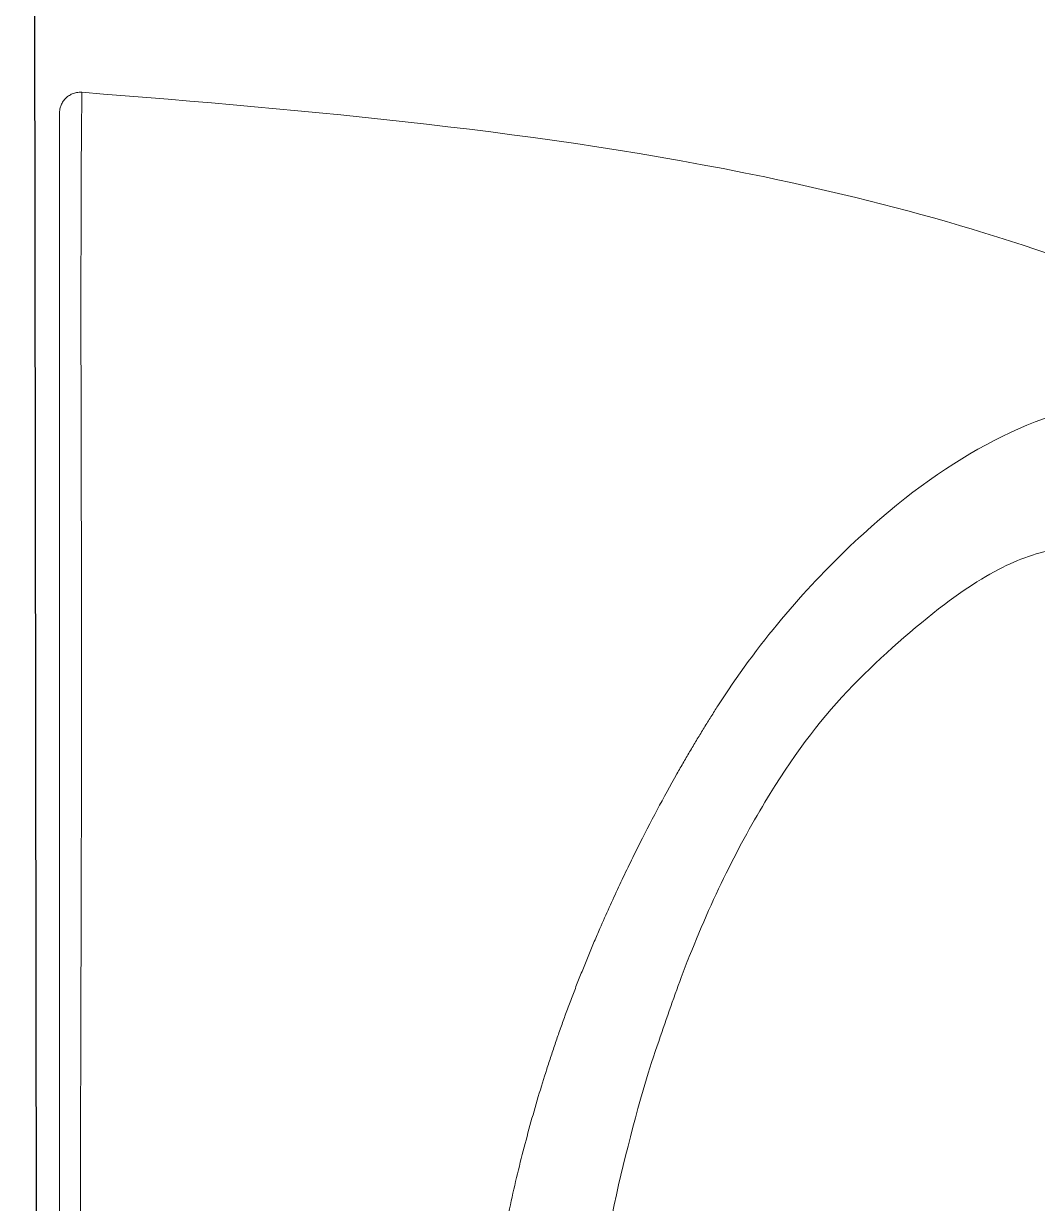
# Model space of a CAD drawing. Header units: millimetres. Extents: x 2164 to 32180, y 1376 to 2800.
# Drawn here: x 2178.7124 to 2178.8587, y 1399.3236 to 1399.494 of the extents above; entities that cross this region are included whole.
import ezdxf

# ---------------------------------------------------------------- set-up
doc = ezdxf.new("R2010")
doc.units = ezdxf.units.MM
doc.layers.add('1º piso muebles', color=7, linetype='Continuous')
doc.layers.add('1º piso paredes', color=73, linetype='Continuous')

# ---------------------------------------------------------------- blocks, each defined once
blk = doc.blocks.new('bn63-1')
at = {"linetype": 'Continuous', "lineweight": 5}
blk.add_line((-0.2045861637851232, 0), (0.2045861637851232, 0), dxfattribs=at)
for points, knots in [([(0.2045861637851232, 0), (0.2047561641355884, -1.857358711276902e-11), (0.2049280260348638, -1.466216745882321e-05), (0.205259536551111, -7.185155679678701e-05), (0.2054211143645972, -0.0001137668820234694), (0.2057752569798907, -0.0002377687350900715), (0.2059666763851311, -0.0003282872492604838), (0.2063245171019474, -0.0005460253525200187), (0.2064928842712703, -0.0006744289514273305), (0.2067975243911206, -0.00096192547174212), (0.2069354539066666, -0.001122581733625339), (0.2071735304062798, -0.001467225642258541), (0.207274971997478, -0.001653087384156038), (0.207436041665531, -0.002039760885736541), (0.2074965456038598, -0.002242675288073315), (0.2075833151754836, -0.002706672634758434), (0.2075975176517346, -0.002973442877078014), (0.2075769266147205, -0.003235235492553556)], [0, 0, 0, 0, 0.05118671372274893, 0.05118671372274893, 0.1009221798049613, 0.1009221798049613, 0.1637540741674269, 0.1637540741674269, 0.2265859670249756, 0.2265859670249756, 0.2894178583882999, 0.2894178583882999, 0.352249748234465, 0.352249748234465, 0.4150816365053014, 0.4150816365053014, 0.4938619816985558, 0.4938619816985558, 0.4938619816985558, 0.4938619816985558]), ([(0.2075769275548822, -0.003235235534830849), (0.2075769579131332, -0.003234850385553045), (0.2075694360096492, -0.003233714037577329), (0.2075191558362945, -0.003231858803985688), (0.2073986415360167, -0.003229589653983567), (0.2072173824567329, -0.003227153415068074), (0.2070554584924054, -0.003225323635447808), (0.2068725456336011, -0.003223335143445638), (0.2067705959183144, -0.003222265057814866), (0.2065450819823269, -0.003219883634059784), (0.206421499741154, -0.003218560570289242), (0.2061518298292668, -0.003215648948710736), (0.206005741303855, -0.003214060348852854), (0.2056902991447629, -0.003210624767518766), (0.2053515901543079, -0.003206930736681102), (0.2047718188457424, -0.003200663294407491), (0.2041188727041146, -0.003193748258112805), (0.2033918005063668, -0.003186295709468823), (0.2025902251963458, -0.003178446601808105), (0.2017143871408535, -0.003170370629064223), (0.2007651671445814, -0.00316226239604589), (0.1997440862507034, -0.00315433617967642), (0.1990168826103655, -0.003149325224825361), (0.1984547247289612, -0.003145728197921471), (0.1982645476557394, -0.003144557254145752), (0.1978787391834516, -0.003142273831556963), (0.1972918417086049, -0.003138917631972049), (0.1962733864503008, -0.003133666059127904), (0.1949885615943145, -0.003127902875704081), (0.1936426166460166, -0.003122669413968993), (0.1922368988824275, -0.003117956339806938), (0.1907725582206439, -0.003113753785072504), (0.1892505585274051, -0.003110051022943594), (0.1876716864421297, -0.003106835992568335), (0.1860365579087926, -0.00310409465730288), (0.1849092676670665, -0.003102571662424225), (0.1840499196466254, -0.003101538448433416), (0.1836889657034106, -0.003101130641411487), (0.1833244017091573, -0.003100750408506769), (0.1831782873503158, -0.003100600503103124), (0.1831050836104424, -0.003100526642342061), (0.1828850536046929, -0.003100308330004964), (0.1821489954055977, -0.00309960338216797), (0.1813998458211614, -0.003099001413175984), (0.180184588440099, -0.003098178999792367), (0.1789527334848486, -0.00309751478961573), (0.1770560791456859, -0.003097021560336088), (0.1751113602497441, -0.003097060743712632), (0.1731192735121994, -0.003097662179911254), (0.1710804063022948, -0.003098855743687068), (0.1689952367438678, -0.003100670667578243), (0.1668641325280333, -0.003103134618058334), (0.1646873483528424, -0.003106272461778303), (0.1624650218668791, -0.003110104646935952), (0.1609531192219578, -0.003113131610589903), (0.1594260022466329, -0.00311639624369775), (0.158654843441937, -0.00311815653175529), (0.156318374292951, -0.003123729614685544), (0.1547298519337943, -0.003127722604205019), (0.1514804239786969, -0.003135884197490668), (0.1498195026007778, -0.003140050762539204), (0.147265982007653, -0.003146099936145674), (0.145542928098692, -0.003150065270006053), (0.1428924842692396, -0.003155646352198005), (0.1401726095963483, -0.003160706159633264), (0.1373799609562099, -0.003165109702862878), (0.1345114638276783, -0.003168749739344889), (0.1325467231053636, -0.003170619679039532), (0.1305549702932893, -0.00317220145733188), (0.1285362263072187, -0.003173488765654042), (0.125424393618303, -0.003174492408632545), (0.1232920981854164, -0.003174517152885414), (0.1219407335241698, -0.003174321808700142), (0.1216017246797065, -0.003174259793809142), (0.1212612433675275, -0.00317418111423251), (0.1211249327836157, -0.003174148305333802), (0.1210567150346407, -0.003174131231446609), (0.1208519109365653, -0.003174078005415026), (0.1201682679337779, -0.003173887235234929), (0.1172766989235896, -0.003172804588629674), (0.1144448640286981, -0.003170684615895425), (0.1098100392188002, -0.003165813175257881), (0.1074406836465158, -0.003162637278833813), (0.1025937082457489, -0.003154728139463714), (0.1001160898802738, -0.003149994351815621), (0.09631494431663157, -0.003141684647090415), (0.09503380369817194, -0.003138659030540225), (0.09244096622195741, -0.003132160440642906), (0.09112926940316868, -0.003128690929401046), (0.08847280307539052, -0.003121402740291046), (0.08712803457875395, -0.003117584050741584), (0.08440274242794032, -0.003109695174089211), (0.08302221992501302, -0.003105624982637778), (0.08022253722840844, -0.003097337457475646), (0.07880337836770934, -0.003093120129150861), (0.07592330326961871, -0.003084649367181669), (0.07446238859991183, -0.003080395951769788), (0.07223714846632845, -0.003074076782993984), (0.07148975472888708, -0.003071980600267921), (0.07054816892492966, -0.003069382631295525), (0.07026514233170644, -0.003068604911263151), (0.06998128120510216, -0.003067829967946523), (0.0697918540744098, -0.003067313986321096), (0.06969704583063674, -0.003067056315273931), (0.06922274292550412, -0.003065770212344887), (0.06732052579143044, -0.003060659558499879), (0.06385094701990113, -0.003051807437856269), (0.0591228499544485, -0.003041096973291246), (0.05589953948482673, -0.003034906218275069), (0.05345407930296631, -0.003030694766380293), (0.05181445205694502, -0.003028029309191993), (0.0493262299269901, -0.003024418278684493), (0.04680831707916866, -0.00302116530491503), (0.04425971530007189, -0.003018239600137917), (0.04167932758328163, -0.003015611761668424), (0.0390659489633407, -0.003013253467514687), (0.03641825544711708, -0.003011137622962679), (0.03462927911952818, -0.003009871569162215), (0.03327820333690568, -0.003008970205954142), (0.03271330799448435, -0.003008604680928784), (0.03208918403340988, -0.003008215602136488), (0.03191874296884123, -0.00300811053747907), (0.03180506535046845, -0.003008040725418937), (0.03174819623323799, -0.003008005931761204), (0.03146381266562059, -0.003007832590157022), (0.03032554277332622, -0.003007149180589863), (0.02827000470021801, -0.003006005432567349), (0.02551479733308781, -0.003004641191807877), (0.02274477678996334, -0.003003417692383437), (0.01995959380279544, -0.003002318695607187), (0.01715887164759522, -0.003001332031544734), (0.01434220448335566, -0.003000449941836791), (0.01150915544594966, -0.002999669474206712), (0.008659254469549182, -0.002998992932049305), (0.005791995802596261, -0.002998428382667839), (0.002906835178166034, -0.002997990229147263), (0.0009710694378526341, -0.002997796647662199), (8.384404281969182e-13, -0.002997729333841903)], [0.2771967719074155, 0.2771967719074155, 0.2771967719074155, 0.2771967719074155, 0.280060816033168, 0.285745537745939, 0.29143025945871, 0.297114981171481, 0.302799702884252, 0.302799702884252, 0.308484424597022, 0.308484424597022, 0.314169146309793, 0.314169146309793, 0.319853868022564, 0.319853868022564, 0.325538589735335, 0.331223311448106, 0.336908033160876, 0.342592754873647, 0.348277476586418, 0.353962198299189, 0.35964692001196, 0.36533164172473, 0.371016363437501, 0.371016363437501, 0.373858724293887, 0.373858724293887, 0.376701085150272, 0.382385806863043, 0.388070528575814, 0.393755250288584, 0.399439972001355, 0.405124693714126, 0.410809415426897, 0.416494137139668, 0.422178858852438, 0.427863580565209, 0.427863580565209, 0.430705941421594, 0.431416531635691, 0.431416531635691, 0.432127121849787, 0.432127121849787, 0.43354830227798, 0.439233023990752, 0.439233023990752, 0.444917745703525, 0.450602467416297, 0.456287189129069, 0.461971910841841, 0.467656632554614, 0.473341354267386, 0.479026075980158, 0.484710797692931, 0.490395519405703, 0.496080241118475, 0.496080241118475, 0.501764962831247, 0.501764962831247, 0.513134406256792, 0.513134406256792, 0.524503849682336, 0.524503849682336, 0.530188571395108, 0.53587329310788, 0.541558014820652, 0.547242736533424, 0.552927458246197, 0.558612179958969, 0.558612179958969, 0.564296901671741, 0.569981623384513, 0.575666345097285, 0.575666345097285, 0.577087525525477, 0.577442820632526, 0.577442820632526, 0.577798115739574, 0.577798115739574, 0.578508705953671, 0.581351066810056, 0.592720510235598, 0.592720510235598, 0.604089953661139, 0.604089953661139, 0.615459397086681, 0.615459397086681, 0.621144118799452, 0.621144118799452, 0.626828840512223, 0.626828840512223, 0.632513562224994, 0.632513562224994, 0.638198283937764, 0.638198283937764, 0.643883005650535, 0.643883005650535, 0.649567727363306, 0.649567727363306, 0.652410088219691, 0.652410088219691, 0.653120678433788, 0.653475973540836, 0.653475973540836, 0.653831268647884, 0.653831268647884, 0.655252449076076, 0.660937170788847, 0.666621892501617, 0.672306614214387, 0.672306614214387, 0.675148975070772, 0.677991335927158, 0.680833696783543, 0.683676057639928, 0.686518418496313, 0.689360779352698, 0.692203140209083, 0.695045501065468, 0.695045501065468, 0.69646668149366, 0.696821976600708, 0.696999624154232, 0.696999624154232, 0.697177271707756, 0.697177271707756, 0.697887861921853, 0.700730222778237, 0.703572583634622, 0.706414944491007, 0.709257305347392, 0.712099666203777, 0.714942027060162, 0.717784387916547, 0.720626748772932, 0.723469109629317, 0.726311470485702, 0.729153831342087, 0.729153831342087, 0.729153831342087, 0.729153831342087]), ([(0.2075769266360084, -0.003235235198800979), (0.2049614262604251, -0.03648847639063035), (0.2020090819581952, -0.0698221344109271), (0.1911754549902724, -0.1219302651052345), (0.1854312103732951, -0.1419231738658766), (0.1708342236053824, -0.1761597822578693), (0.1627651298325787, -0.1907188445558887), (0.1495357914368896, -0.2092167993113918), (0.1459028743012567, -0.2139111398323337), (0.1421107953231768, -0.2184631144423577)], [0, 0, 0, 0, 10.03327003469235, 10.03327003469235, 16.33923147664209, 16.33923147664209, 21.43392333617987, 21.43392333617987, 23.21633103182171, 23.21633103182171, 23.21633103182171, 23.21633103182171]), ([(1.49213974509621e-12, -0.06015353677214819), (2.915509979573017e-05, -0.06015357790222708), (5.831017141133543e-05, -0.06015361748070802), (8.7465197808001e-05, -0.06015365639630943), (0.0002806799995056508, -0.06015391429593819), (0.0004738930824572662, -0.06015414308353684), (0.000667097146063611, -0.06015460142542395), (0.0007381308066243264, -0.06015476993999869), (0.0008091632158624407, -0.06015496948435839), (0.0008801938988227676, -0.06015521291264747), (0.001173855590494099, -0.06015621931665294), (0.001467499016214902, -0.06015797580813853), (0.001761098775872938, -0.06016023665145553), (0.002055008176952811, -0.0601624998791408), (0.002348871185986923, -0.06016526852809534), (0.002642670138143899, -0.06016860590663953), (0.002936804786187963, -0.06017194709849605), (0.003230875938342592, -0.06017585831826011), (0.003524861898497988, -0.06018031999079199), (0.003819208873593993, -0.06018478714226205), (0.004113470261316365, -0.0601898061001549), (0.004407626148022814, -0.06019537959197407), (0.004702167610574293, -0.06020096038945155), (0.004996603348118356, -0.06020709717536477), (0.005290912930817626, -0.06021378675480094), (0.005585631877451647, -0.06022048563895055), (0.005880224306920923, -0.06022773885565869), (0.006174670022417672, -0.06023554486175442), (0.006469548101065925, -0.06024336233016925), (0.006764279040382348, -0.06025173421268448), (0.007058842711430202, -0.06026065861476582), (0.007353860942131973, -0.0602695967886433), (0.007648711389279583, -0.06027908918859737), (0.007943373584126334, -0.06028913401722491), (0.00823851171900003, -0.06029919507030002), (0.008533460995167275, -0.06030981033860883), (0.008828202311590871, -0.06032097835667116), (0.009123440121939552, -0.06033216518733298), (0.009418469273740016, -0.06034390662976818), (0.00971326543886164, -0.06035620018839438), (0.01000843956883557, -0.06036850950886219), (0.01030338015233667, -0.06038137237275976), (0.01059808212114888, -0.06039479046734186), (0.01233242361148257, -0.06047375688297052), (0.01405863882298775, -0.06057205540287214), (0.01577283022176346, -0.0606892729547468), (0.01752619900229035, -0.0608091694821411), (0.01926700313414642, -0.06094886213359985), (0.02099236676322391, -0.06110800108326941), (0.02264060911035415, -0.06126002674992037), (0.02427481850072866, -0.06142982418380427), (0.02589324717045827, -0.06161586450788548), (0.02762528003417231, -0.06181496377084272), (0.02933924218955042, -0.06203266670866014), (0.03103322131464381, -0.06226863740859301), (0.03254348902068216, -0.06247901717206616), (0.03403793674731048, -0.06270393477706193), (0.03551596311037031, -0.06294166023079129), (0.03724516970454772, -0.06321978546081652), (0.03895189573206892, -0.06351544165073619), (0.0406350706588654, -0.06382795316100953), (0.04219613854151305, -0.06411779331598666), (0.04373714405072349, -0.06442217324621424), (0.04525766451068591, -0.06473985859261688), (0.04677790099650281, -0.06505748460773475), (0.04827765759419833, -0.06538841157444608), (0.04975672194662195, -0.06573158083550368), (0.05126017325373766, -0.06608040830420236), (0.05274224545802042, -0.0664418858478939), (0.05420317764860272, -0.06681411471915055), (0.05561679090972405, -0.06717428726649644), (0.05701061254414697, -0.06754452582644888), (0.05838478543482495, -0.06792441414860662), (0.05980304552967652, -0.06831649032145037), (0.06120032083832427, -0.06871883747569996), (0.06257715236840511, -0.06913054131896956), (0.06391318477933794, -0.0695300453006098), (0.06522997007427023, -0.0699383597577139), (0.0665281721941966, -0.07035448689869384), (0.06717982502213715, -0.07056336841570499), (0.06782679473589326, -0.07077421846813081), (0.06846918511796218, -0.07098698140924853), (0.06911634219234486, -0.07120132310298288), (0.06975885435288376, -0.07141760596293523), (0.07039687335866063, -0.07163558603056686), (0.07102176274484862, -0.07184908034568593), (0.07164233257854846, -0.07206420330214769), (0.07225850110823728, -0.07228158973761367), (0.07227626516835528, -0.07228785696081275), (0.07229402557045717, -0.07229412606373842), (0.07231178231263868, -0.07230039706131208), (0.07295032319480299, -0.07252590511224355), (0.07358416719689842, -0.07275386272687001), (0.0742141168640984, -0.07298136457120563)], [0, 0, 0, 0, 0.001028084256471053, 0.001028084256471053, 0.001028084256471053, 0.007841355256060997, 0.007841355256060997, 0.007841355256060997, 0.0103463314479533, 0.0103463314479533, 0.0103463314479533, 0.0207026382637991, 0.0207026382637991, 0.0207026382637991, 0.0310698672331257, 0.0310698672331257, 0.0310698672331257, 0.0414489418424045, 0.0414489418424045, 0.0414489418424045, 0.0518407619614025, 0.0518407619614025, 0.0518407619614025, 0.0622462035472832, 0.0622462035472832, 0.0622462035472832, 0.0726661183707242, 0.0726661183707242, 0.0726661183707242, 0.0831013337642994, 0.0831013337642994, 0.0831013337642994, 0.0935526523932989, 0.0935526523932989, 0.0935526523932989, 0.104020852049099, 0.104020852049099, 0.104020852049099, 0.114506685465128, 0.114506685465128, 0.114506685465128, 0.1250059630067032, 0.1250059630067032, 0.1250059630067032, 0.186794938265855, 0.186794938265855, 0.186794938265855, 0.2499960838782045, 0.2499960838782045, 0.2499960838782045, 0.310372228843692, 0.310372228843692, 0.310372228843692, 0.3749864248360147, 0.3749864248360147, 0.3749864248360147, 0.432593234808444, 0.432593234808444, 0.432593234808444, 0.4999899187689096, 0.4999899187689096, 0.4999899187689096, 0.562497265482257, 0.562497265482257, 0.562497265482257, 0.624992938252551, 0.624992938252551, 0.624992938252551, 0.688519045661789, 0.688519045661789, 0.688519045661789, 0.7499875713327999, 0.7499875713327999, 0.7499875713327999, 0.813428174505382, 0.813428174505382, 0.813428174505382, 0.8749888666861452, 0.8749888666861452, 0.8749888666861452, 0.905890217511314, 0.905890217511314, 0.905890217511314, 0.937020863849492, 0.937020863849492, 0.937020863849492, 0.9675108810839392, 0.9675108810839392, 0.9675108810839392, 0.968389904391328, 0.968389904391328, 0.968389904391328, 1, 1, 1, 1]), ([(0.0742141168640984, -0.07298136457120563), (0.07455099695296497, -0.07310433832687124), (0.0752250982852587, -0.07335041037231349), (0.07622716062159896, -0.07372350552235218), (0.0772233519613934, -0.07409967420224461), (0.07821307935107313, -0.07447913011164076), (0.07919663622162432, -0.07486173247083627), (0.0801740784558973, -0.07524743364045605), (0.08114552600862623, -0.0756361590245973), (0.08211108194289807, -0.07602783941803182), (0.08307085424523564, -0.07642240209411), (0.08402494964714435, -0.07681977427805009), (0.08497347650423137, -0.07721987839055089), (0.08591653947014777, -0.0776226478374582), (0.08756497443285127, -0.07833516998078949), (0.08988355586423324, -0.07936352599088536), (0.09282806357863649, -0.08071651579199113), (0.09569098259491682, -0.0820772242983594), (0.09944799777882452, -0.08392339158446305), (0.103993474222662, -0.08626930584298975), (0.1080735605474814, -0.0885124511666362), (0.1108936495859183, -0.09012739839354822), (0.1125707496719173, -0.09110773332849931), (0.1142189301419165, -0.09209090655338059), (0.1158377636748327, -0.09307665507535035), (0.1174297071375321, -0.09406428282002821), (0.1184687574901346, -0.0947252529068976), (0.1189877004893702, -0.0950553676106125)], [0, 0, 0, 0, 0.0191159198422518, 0.0382511981555848, 0.0574058746353148, 0.0765799201427619, 0.0957732380231501, 0.114985665428144, 0.134216974641155, 0.153466874403705, 0.17273501124135, 0.192020970787722, 0.211324279105638, 0.230644404004152, 0.24998075635067, 0.313298481953268, 0.376072220266309, 0.438295333213223, 0.499970735617667, 0.625926676623918, 0.749968992465, 0.791870311838483, 0.833680255281924, 0.875398599054815, 0.917024997812966, 0.95855898957347, 1, 1, 1, 1]), ([(0.0635205789949822, -0.08426215199669684), (0.0564185586670618, -0.08228817288261325), (0.04914012724948691, -0.08036923805438789), (0.03592966865203095, -0.07808495336600174), (0.03060180458494699, -0.07736301408006341), (0.02071632939207291, -0.07613100990657529), (0.01617039103997797, -0.07563945876393063), (0.007490457210721502, -0.0750583835732499), (0.003343949854937023, -0.07504498113104319), (-0.00741631617141536, -0.07504962695188055), (-0.01412963263855715, -0.07543760088350382), (-0.02684387325506066, -0.076827112905832), (-0.0330601230083829, -0.07765343683766446), (-0.04705828081354468, -0.07994227991810021), (-0.05433943949317666, -0.0817254714190625), (-0.06208951810695851, -0.08386497789993541), (-0.06280617706370606, -0.08406358726458052), (-0.06352060130951998, -0.08426215826784755)], [0, 0, 0, 0, 2.891648678341013, 2.891648678341013, 4.664159472887238, 4.664159472887238, 6.082548198987638, 6.082548198987638, 7.316094606550202, 7.316094606550202, 9.310744733318387, 9.310744733318387, 11.34094041849029, 11.34094041849029, 14.18058753797969, 14.18058753797969, 14.47147168371464, 14.47147168371464, 14.47147168371464, 14.47147168371464]), ([(0.1063190053376246, -0.1026137257139936), (0.09983174019107821, -0.09859002485077895), (0.09199368787575679, -0.09456400937162357), (0.08182202782457182, -0.09054819303841555), (0.08081760882514288, -0.09016352582797538), (0.07668739780275757, -0.0886215353998665), (0.07333604205190625, -0.08744831495062044), (0.06773482191680102, -0.08556332783655307), (0.06575989082914191, -0.08489109773965708), (0.06351120665719634, -0.08426021416561014)], [0, 0, 0, 0, 4.445550070954138, 4.445550070954138, 4.922460239394987, 4.922460239394987, 6.355121063243365, 6.355121063243365, 7.265097745670466, 7.265097745670466, 7.265097745670466, 7.265097745670466]), ([(0.1189877004893702, -0.0950553676106125), (0.1197677593203963, -0.09555439973527768), (0.1296092227204468, -0.1020099431076034), (0.1454201345878374, -0.1163899765006136), (0.1584287277971299, -0.1348679330913427), (0.1646779526824531, -0.1538761096449974), (0.164222264687325, -0.1778897197977614), (0.1600152183452082, -0.190374978460838), (0.1528877886852769, -0.2043004442932386), (0.1461178161058712, -0.2136524839965688), (0.1421171121157698, -0.2184555313199468)], [0, 0, 0, 0, 0.00878933113022012, 0.112303609208561, 0.215817887286905, 0.319332165365246, 0.422846443443587, 0.526360721521928, 0.62987499960027, 0.7324474283596206, 0.7324474283596206, 0.7324474283596206, 0.7324474283596206]), ([(0.1416728043241591, -0.1438339185428816), (0.1416575974599397, -0.1437656257439102), (0.1416217818295848, -0.1436078011410729), (0.1414921125618918, -0.1430595869359479), (0.141385937222779, -0.1426343828252641), (0.1408544736187736, -0.1406951481155687), (0.1403105045578599, -0.1390855561705706), (0.1385387695116691, -0.134961303504852), (0.1364321916252749, -0.1314567089359144), (0.1302946652105987, -0.1233892442838993), (0.1262430674772617, -0.1187465872709623), (0.1174352456867069, -0.1101779454995722), (0.1126240610028759, -0.1065240693706073), (0.1063211899506342, -0.102615101549361)], [0, 0, 0, 0, 0.2170184283524635, 0.2170184283524635, 0.6968828544157935, 0.6968828544157935, 2.135917036368249, 2.135917036368249, 5.34001627895596, 5.34001627895596, 9.128826703606272, 9.128826703606272, 13.16433170562372, 13.16433170562372, 13.16433170562372, 13.16433170562372])]:
    blk.add_open_spline(points, degree=3, knots=knots, dxfattribs=at)
for points in [[(0.1063211899219567, -0.1026151018231332), (0.1063205145890862, -0.1026146829889143), (0.1063198393070905, -0.1026142640797048), (0.106319164076055, -0.1026138450955472)], [(0.1491542888305872, -0.1223416609866064), (0.1491543072076382, -0.1223417758818783), (0.149154325584604, -0.1223418907772498), (0.1491543439614844, -0.1223420056727207)]]:
    blk.add_open_spline(points, degree=3, dxfattribs=at)

msp = doc.modelspace()

# ---------------------------------------------------------------- linework, layer by layer
at = {"layer": '1º piso paredes'}
msp.add_line((2178.712353107512, 1400.728599293129), (2178.717011683948, 1397.11926736193), dxfattribs=at)

# ---------------------------------------------------------------- block references
at = {"layer": '1º piso muebles', "rotation": 90}
msp.add_blockref('bn63-1', (2178.717540590348, 1399.276482247679), dxfattribs=at)

doc.saveas('drawing.dxf')
